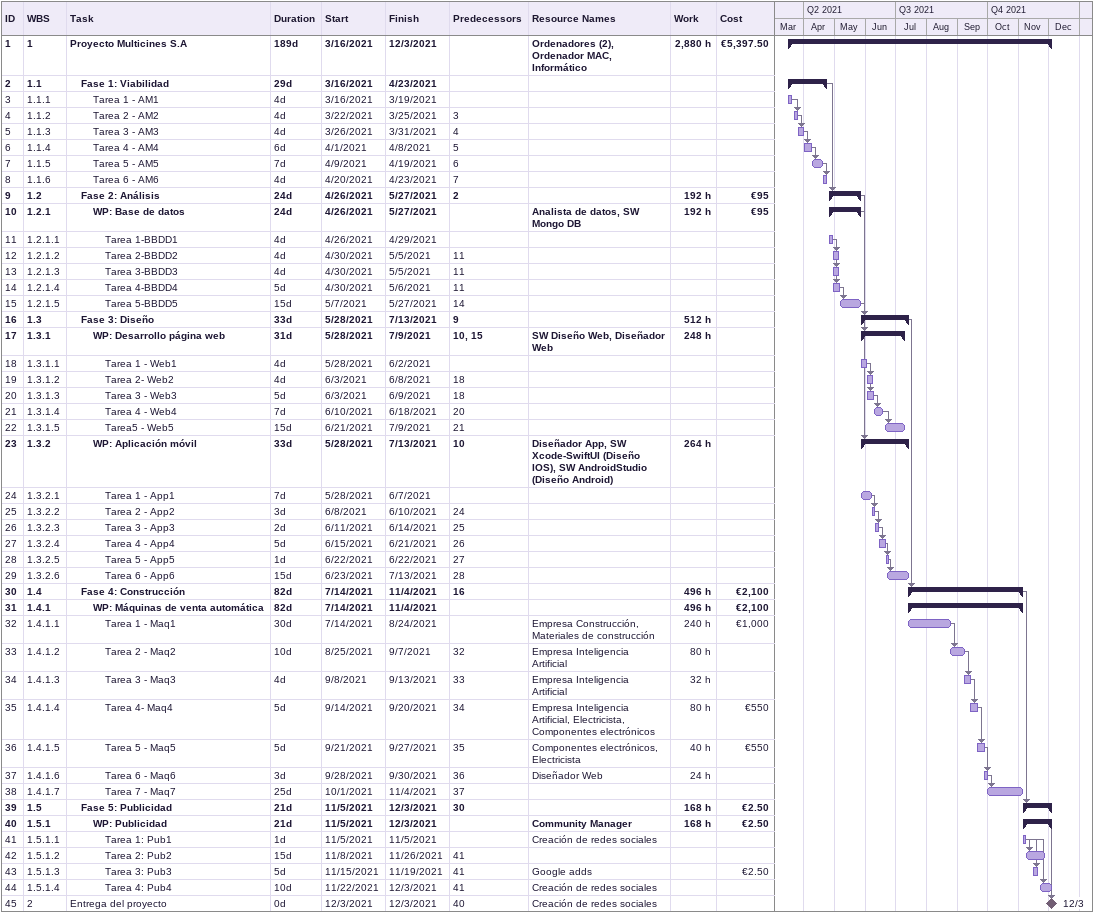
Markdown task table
| ID | WBS | Task | Duration | Start | Finish | Predecessors | Resources | Work (h) | Cost (€) |
|---|---|---|---|---|---|---|---|---|---|
| 1 | 1 | **Proyecto Multicines S.A** | 189d | 2021-03-16 | 2021-12-03 |  | Ordenadores (2), Ordenador MAC, Informático | 2880 | 5397.50 |
| 2 | 1.1 | **Fase 1: Viabilidad** | 29d | 2021-03-16 | 2021-04-23 |  |  |  |  |
| 3 | 1.1.1 | Tarea 1 - AM1 | 4d | 2021-03-16 | 2021-03-19 |  |  |  |  |
| 4 | 1.1.2 | Tarea 2 - AM2 | 4d | 2021-03-22 | 2021-03-25 | 3 |  |  |  |
| 5 | 1.1.3 | Tarea 3 - AM3 | 4d | 2021-03-26 | 2021-03-31 | 4 |  |  |  |
| 6 | 1.1.4 | Tarea 4 - AM4 | 6d | 2021-04-01 | 2021-04-08 | 5 |  |  |  |
| 7 | 1.1.5 | Tarea 5 - AM5 | 7d | 2021-04-09 | 2021-04-19 | 6 |  |  |  |
| 8 | 1.1.6 | Tarea 6 - AM6 | 4d | 2021-04-20 | 2021-04-23 | 7 |  |  |  |
| 9 | 1.2 | **Fase 2: Análisis** | 24d | 2021-04-26 | 2021-05-27 | 2 |  | 192 | 95 |
| 10 | 1.2.1 | **WP: Base de datos** | 24d | 2021-04-26 | 2021-05-27 |  | Analista de datos, SW Mongo DB | 192 | 95 |
| 11 | 1.2.1.1 | Tarea 1-BBDD1 | 4d | 2021-04-26 | 2021-04-29 |  |  |  |  |
| 12 | 1.2.1.2 | Tarea 2-BBDD2 | 4d | 2021-04-30 | 2021-05-05 | 11 |  |  |  |
| 13 | 1.2.1.3 | Tarea 3-BBDD3 | 4d | 2021-04-30 | 2021-05-05 | 11 |  |  |  |
| 14 | 1.2.1.4 | Tarea 4-BBDD4 | 5d | 2021-04-30 | 2021-05-06 | 11 |  |  |  |
| 15 | 1.2.1.5 | Tarea 5-BBDD5 | 15d | 2021-05-07 | 2021-05-27 | 14 |  |  |  |
| 16 | 1.3 | **Fase 3: Diseño** | 33d | 2021-05-28 | 2021-07-13 | 9 |  | 512 |  |
| 17 | 1.3.1 | **WP: Desarrollo página web** | 31d | 2021-05-28 | 2021-07-09 | 10, 15 | SW Diseño Web, Diseñador Web | 248 |  |
| 18 | 1.3.1.1 | Tarea 1 - Web1 | 4d | 2021-05-28 | 2021-06-02 |  |  |  |  |
| 19 | 1.3.1.2 | Tarea 2- Web2 | 4d | 2021-06-03 | 2021-06-08 | 18 |  |  |  |
| 20 | 1.3.1.3 | Tarea 3 - Web3 | 5d | 2021-06-03 | 2021-06-09 | 18 |  |  |  |
| 21 | 1.3.1.4 | Tarea 4 - Web4 | 7d | 2021-06-10 | 2021-06-18 | 20 |  |  |  |
| 22 | 1.3.1.5 | Tarea5 - Web5 | 15d | 2021-06-21 | 2021-07-09 | 21 |  |  |  |
| 23 | 1.3.2 | **WP: Aplicación móvil** | 33d | 2021-05-28 | 2021-07-13 | 10 | Diseñador App, SW Xcode-SwiftUI (Diseño IOS), SW AndroidStudio (Diseño Android) | 264 |  |
| 24 | 1.3.2.1 | Tarea 1 - App1 | 7d | 2021-05-28 | 2021-06-07 |  |  |  |  |
| 25 | 1.3.2.2 | Tarea 2 - App2 | 3d | 2021-06-08 | 2021-06-10 | 24 |  |  |  |
| 26 | 1.3.2.3 | Tarea 3 - App3 | 2d | 2021-06-11 | 2021-06-14 | 25 |  |  |  |
| 27 | 1.3.2.4 | Tarea 4 - App4 | 5d | 2021-06-15 | 2021-06-21 | 26 |  |  |  |
| 28 | 1.3.2.5 | Tarea 5 - App5 | 1d | 2021-06-22 | 2021-06-22 | 27 |  |  |  |
| 29 | 1.3.2.6 | Tarea 6 - App6 | 15d | 2021-06-23 | 2021-07-13 | 28 |  |  |  |
| 30 | 1.4 | **Fase 4: Construcción** | 82d | 2021-07-14 | 2021-11-04 | 16 |  | 496 | 2100 |
| 31 | 1.4.1 | **WP: Máquinas de venta automática** | 82d | 2021-07-14 | 2021-11-04 |  |  | 496 | 2100 |
| 32 | 1.4.1.1 | Tarea 1 - Maq1 | 30d | 2021-07-14 | 2021-08-24 |  | Empresa Construcción, Materiales de construcción | 240 | 1000 |
| 33 | 1.4.1.2 | Tarea 2 - Maq2 | 10d | 2021-08-25 | 2021-09-07 | 32 | Empresa Inteligencia Artificial | 80 |  |
| 34 | 1.4.1.3 | Tarea 3 - Maq3 | 4d | 2021-09-08 | 2021-09-13 | 33 | Empresa Inteligencia Artificial | 32 |  |
| 35 | 1.4.1.4 | Tarea 4- Maq4 | 5d | 2021-09-14 | 2021-09-20 | 34 | Empresa Inteligencia Artificial, Electricista, Componentes electrónicos | 80 | 550 |
| 36 | 1.4.1.5 | Tarea 5 - Maq5 | 5d | 2021-09-21 | 2021-09-27 | 35 | Componentes electrónicos, Electricista | 40 | 550 |
| 37 | 1.4.1.6 | Tarea 6 - Maq6 | 3d | 2021-09-28 | 2021-09-30 | 36 | Diseñador Web | 24 |  |
| 38 | 1.4.1.7 | Tarea 7 - Maq7 | 25d | 2021-10-01 | 2021-11-04 | 37 |  |  |  |
| 39 | 1.5 | **Fase 5: Publicidad** | 21d | 2021-11-05 | 2021-12-03 | 30 |  | 168 | 2.50 |
| 40 | 1.5.1 | **WP: Publicidad** | 21d | 2021-11-05 | 2021-12-03 |  | Community Manager | 168 | 2.50 |
| 41 | 1.5.1.1 | Tarea 1: Pub1 | 1d | 2021-11-05 | 2021-11-05 |  | Creación de redes sociales |  |  |
| 42 | 1.5.1.2 | Tarea 2: Pub2 | 15d | 2021-11-08 | 2021-11-26 | 41 |  |  |  |
| 43 | 1.5.1.3 | Tarea 3: Pub3 | 5d | 2021-11-15 | 2021-11-19 | 41 | Google adds |  | 2.50 |
| 44 | 1.5.1.4 | Tarea 4: Pub4 | 10d | 2021-11-22 | 2021-12-03 | 41 | Creación de redes sociales |  |  |
| 45 | 2 | Entrega del proyecto | 0d | 2021-12-03 | 2021-12-03 | 40 | Creación de redes sociales |  |  |
